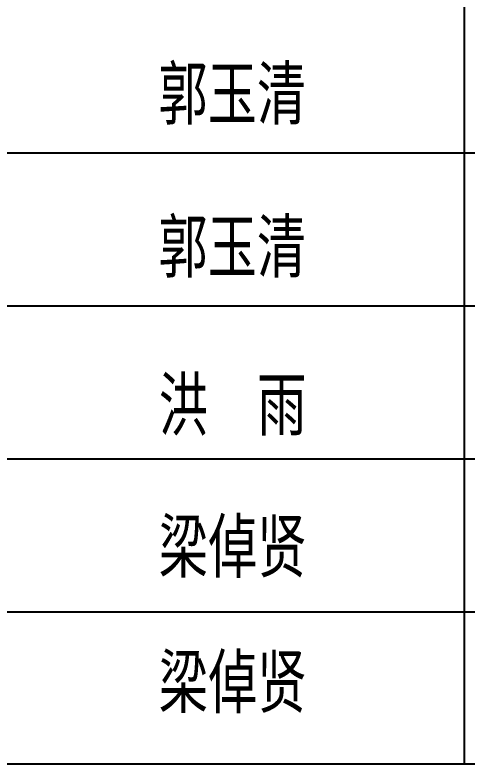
# Model space of a CAD drawing. Extents: x -89996 to 1006241, y -2176 to 440573.
# Drawn here: x 15148 to 17238, y 135196 to 138657 of the extents above; entities that cross this region are included whole.
import ezdxf

# ---------------------------------------------------------------- set-up
doc = ezdxf.new("R2010")
doc.units = 0
doc.header["$LTSCALE"] = 1000
doc.header["$MEASUREMENT"] = 0
doc.layers.add('PUB_TEXT', color=7, linetype='Continuous')
doc.layers.add('PUB_TITLE', color=4, linetype='Continuous')
doc.styles.add('_gyy_title_ST', font='', dxfattribs={"width": 0.8})
doc.styles.get('_gyy_title_ST').set_extended_font_data('SimSun')

msp = doc.modelspace()

# ---------------------------------------------------------------- linework, layer by layer
at = {"layer": 'PUB_TITLE'}
for p, q in [((17224.73, 140139.16), (17224.73, 135195.69)), ((18638.87, 138017.95), (13689.38, 138017.95)), ((18638.87, 137310.88), (13689.38, 137310.88)), ((18638.87, 136603.81), (13689.38, 136603.81)), ((18638.87, 135896.74), (13689.38, 135896.74))]:
    msp.add_line(p, q, dxfattribs=at)
msp.add_lwpolyline([(13689.38, 140139.16), (18638.87, 140139.16), (18638.87, 135195.69), (13689.38, 135195.69)], close=True, dxfattribs=at)
msp.add_lwpolyline([(18638.87, 140139.16), (18638.87, 135195.69), (13689.38, 135195.69)], dxfattribs=at)

# ---------------------------------------------------------------- texts
at = {"layer": 'PUB_TEXT', "color": 3, "style": '_gyy_title_ST', "width": 0.7}
for s, p in [('郭玉清', (15810.93, 138175.75)), ('郭玉清', (15810.93, 137468.68)), ('洪  雨', (15812.51, 136738.39)), ('梁倬贤', (15812.51, 136082.74)), ('梁倬贤', (15812.51, 135457))]:
    msp.add_text(s, height=238.736, dxfattribs=at).set_placement(p)

doc.saveas('drawing.dxf')
